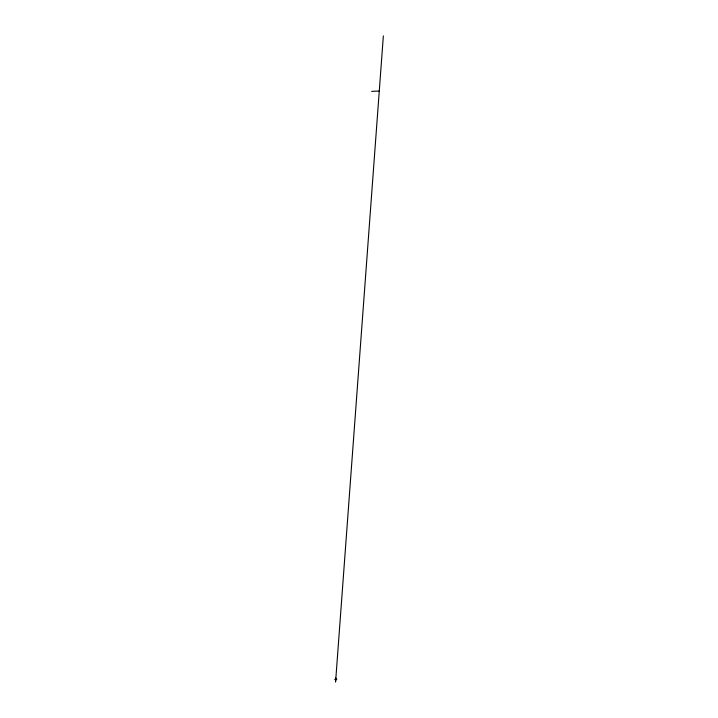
<?xml version="1.0" encoding="UTF-8"?>
<svg xmlns="http://www.w3.org/2000/svg" width="718" height="718" viewBox="0 0 718 718"><rect width="100%" height="100%" fill="white"/><g stroke="black" fill="none" stroke-linecap="round" stroke-linejoin="round"><path stroke-width="1.08" d="M335.683 680.906L335.8 677.945M335.575 682.1L383.349 35.9M334.651 679.372L336.85 679.219M371.646 91.357L379.266 91.033"/></g></svg>
